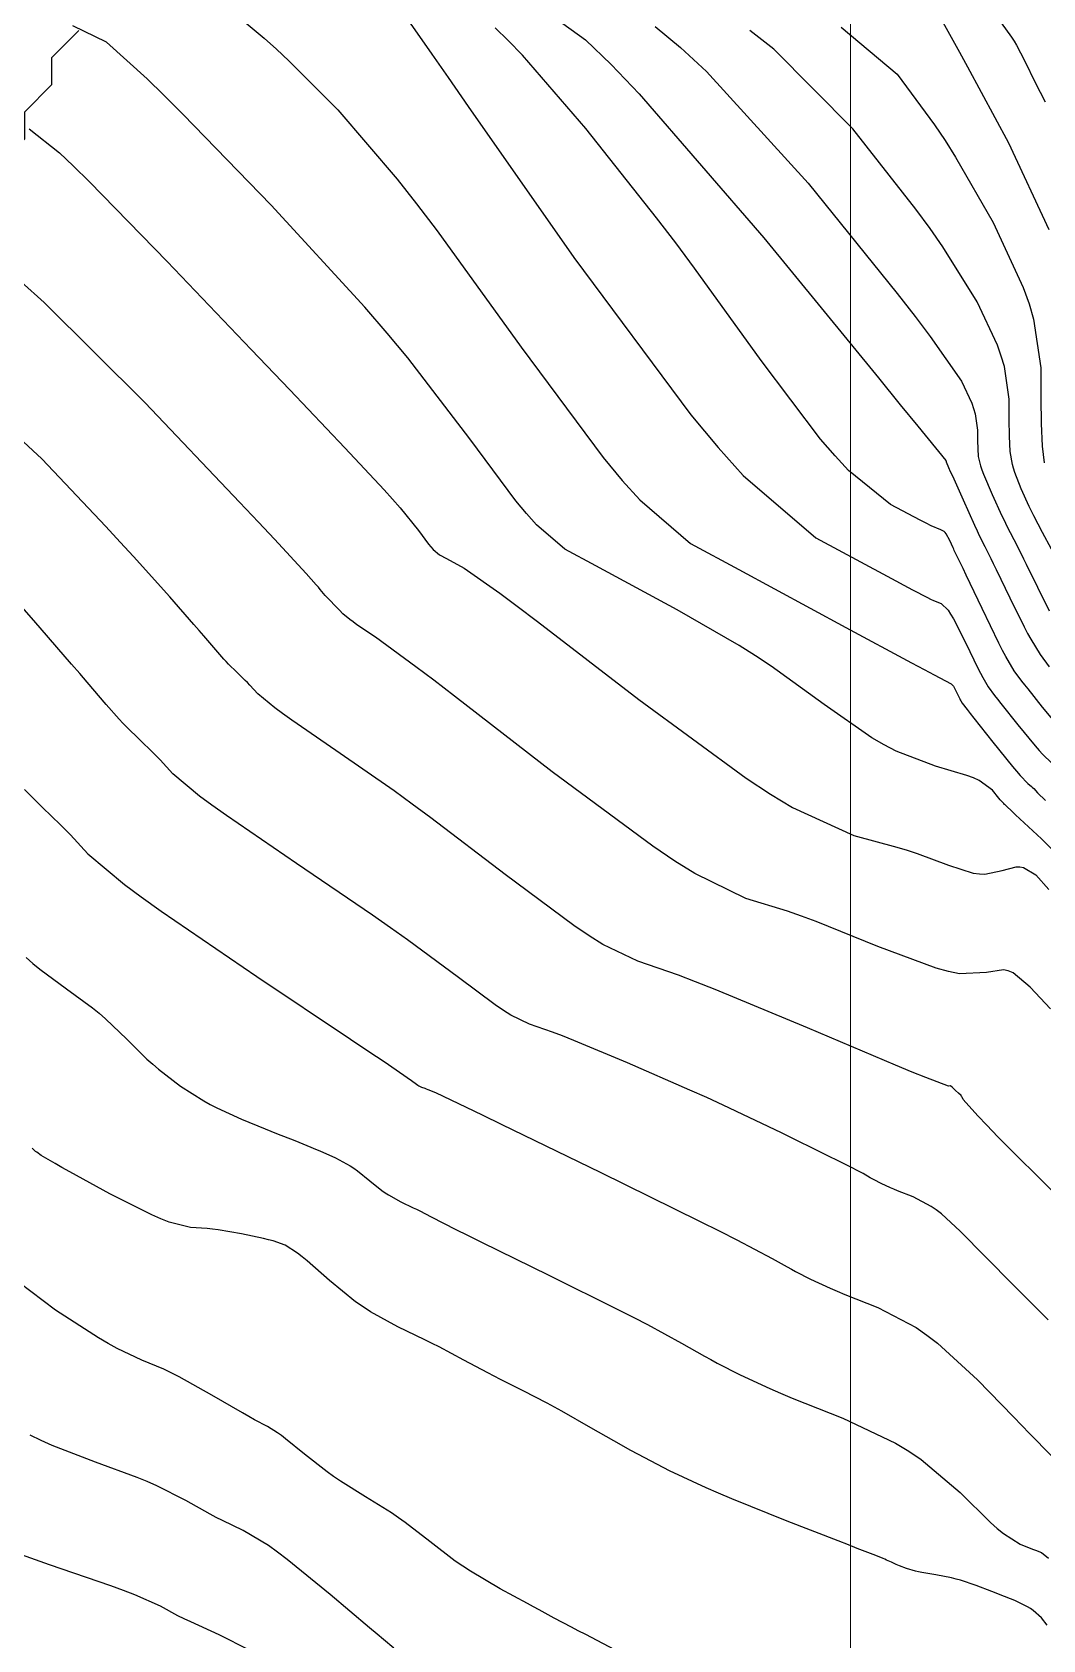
# Model space of a CAD drawing. Header units: metres. Extents: x 837117 to 838477, y 1189012 to 1191015.
# Drawn here: x 837846.3 to 837883.6, y 1189079.9 to 1189139.4 of the extents above; entities that cross this region are included whole.
import ezdxf

# ---------------------------------------------------------------- set-up
doc = ezdxf.new("R2010")
doc.units = ezdxf.units.M
doc.header["$LTSCALE"] = 0.3
doc.layers.add('COORD', color=7, linetype='Continuous', lineweight=20)
doc.layers.add('DRENAJE', color=5, linetype='Continuous', lineweight=25)
doc.layers.add('COTAS 10', color=1, linetype='Continuous')
doc.layers.add('COTAS INT', color=252, linetype='Continuous')

msp = doc.modelspace()

# ---------------------------------------------------------------- linework, layer by layer
at = {"layer": 'COORD'}
msp.add_line((837876.514, 1189013.872), (837876.514, 1191013.872), dxfattribs=at)
at = {"layer": 'COTAS 10'}
for points, elevation in [([(837884.178, 1189113.75), (837883.615, 1189114.424), (837883.08, 1189115.101), (837882.961, 1189115.255), (837882.853, 1189115.394), (837882.568, 1189115.773), (837882.261, 1189116.298), (837882.14, 1189116.529), (837882.004, 1189116.797), (837881.382, 1189118.074), (837880.793, 1189119.309), (837880.678, 1189119.551), (837880.583, 1189119.749), (837880.411, 1189120.101), (837880.354, 1189120.217), (837880.332, 1189120.266), (837880.306, 1189120.323), (837880.186, 1189120.586), (837880.051, 1189120.837), (837880.015, 1189120.886), (837879.98, 1189120.925), (837879.858, 1189120.99), (837879.502, 1189121.135), (837879.318, 1189121.226), (837879.098, 1189121.337), (837877.997, 1189121.921), (837876.448, 1189123.178), (837875.946, 1189123.715), (837875.411, 1189124.333), (837873.213, 1189127.246), (837870.755, 1189130.658), (837870.056, 1189131.591), (837869.349, 1189132.518), (837866.73, 1189135.823), (837864.391, 1189138.53), (837863.861, 1189139.079), (837863.381, 1189139.542)], 1680), ([(837883.856, 1189132.08), (837882.367, 1189135.282), (837880.858, 1189138.086), (837880.561, 1189138.631), (837880.318, 1189139.076), (837879.877, 1189139.849)], 1690), ([(837883.91, 1189103.269), (837883.152, 1189104.072), (837882.524, 1189104.605), (837882.35, 1189104.679), (837882.176, 1189104.722), (837881.549, 1189104.613), (837880.552, 1189104.569), (837880.145, 1189104.652), (837879.681, 1189104.778), (837877.532, 1189105.577), (837875.25, 1189106.502), (837874.702, 1189106.706), (837874.191, 1189106.888), (837872.648, 1189107.358), (837870.757, 1189108.273), (837870.026, 1189108.736), (837869.205, 1189109.289), (837865.491, 1189112.043), (837861.873, 1189114.84), (837861.112, 1189115.421), (837860.455, 1189115.917), (837858.956, 1189117.011), (837858.274, 1189117.477), (837858.133, 1189117.577), (837858.013, 1189117.666), (837857.754, 1189117.884), (837857.629, 1189118.018), (837857.594, 1189118.055), (837857.559, 1189118.09), (837857.431, 1189118.215), (837857.302, 1189118.341), (837857.266, 1189118.378), (837857.231, 1189118.416), (837857.104, 1189118.56), (837856.919, 1189118.775), (837856.847, 1189118.859), (837856.766, 1189118.952), (837856.399, 1189119.375), (837855.226, 1189120.64), (837854.637, 1189121.264), (837853.934, 1189122.008), (837850.441, 1189125.682), (837846.71, 1189129.392), (837845.858, 1189130.158)], 1670), ([(837883.785, 1189080.489), (837883.574, 1189080.755), (837883.274, 1189081.027), (837883.172, 1189081.098), (837883.061, 1189081.166), (837882.59, 1189081.395), (837882.052, 1189081.612), (837881.898, 1189081.673), (837881.743, 1189081.733), (837881.167, 1189081.954), (837880.58, 1189082.149), (837880.418, 1189082.194), (837880.256, 1189082.234), (837879.675, 1189082.347), (837879.154, 1189082.436), (837879.031, 1189082.462), (837878.917, 1189082.488), (837878.581, 1189082.587), (837878.328, 1189082.683), (837878.267, 1189082.708), (837878.209, 1189082.732), (837878.03, 1189082.812), (837877.847, 1189082.896), (837877.786, 1189082.922), (837877.721, 1189082.949), (837877.451, 1189083.058), (837876.768, 1189083.326), (837876.443, 1189083.453), (837876.059, 1189083.603), (837874.178, 1189084.337), (837872.131, 1189085.16), (837871.642, 1189085.366), (837871.187, 1189085.564), (837869.823, 1189086.199), (837868.682, 1189086.793), (837868.367, 1189086.963), (837868.052, 1189087.137), (837866.919, 1189087.786), (837865.848, 1189088.401), (837865.572, 1189088.553), (837865.306, 1189088.698), (837864.419, 1189089.153), (837863.58, 1189089.573), (837863.344, 1189089.695), (837863.105, 1189089.82), (837862.228, 1189090.289), (837861.312, 1189090.774), (837861.049, 1189090.907), (837860.782, 1189091.041), (837859.783, 1189091.52), (837858.772, 1189092.074), (837858.498, 1189092.254), (837858.225, 1189092.446), (837857.26, 1189093.233), (837856.431, 1189093.957), (837856.245, 1189094.109), (837856.076, 1189094.239), (837855.622, 1189094.533), (837855.171, 1189094.692), (837855.005, 1189094.738), (837854.82, 1189094.784), (837854.003, 1189094.956), (837853.144, 1189095.098), (837852.934, 1189095.126), (837852.736, 1189095.148), (837852.118, 1189095.188), (837851.333, 1189095.384), (837851.029, 1189095.505), (837850.688, 1189095.655), (837849.143, 1189096.439), (837847.665, 1189097.247), (837847.366, 1189097.413), (837847.115, 1189097.553), (837846.606, 1189097.85), (837846.434, 1189097.972), (837846.395, 1189098.002), (837846.36, 1189098.03), (837846.265, 1189098.117)], 1660)]:
    msp.add_lwpolyline(points, dxfattribs=dict(at, elevation=elevation))
at = {"layer": 'COTAS INT'}
for points, elevation in [([(837864.126, 1189140.983), (837866.717, 1189139.104), (837867.664, 1189138.191), (837868.711, 1189137.108), (837873.318, 1189131.78), (837877.547, 1189126.601), (837878.354, 1189125.611), (837879.004, 1189124.815), (837880.039, 1189123.544), (837880.044, 1189123.532), (837880.046, 1189123.526), (837880.048, 1189123.517), (837880.048, 1189123.503), (837880.145, 1189123.284), (837880.206, 1189123.147), (837880.282, 1189122.978), (837880.679, 1189122.089), (837881.103, 1189121.153), (837881.195, 1189120.953), (837881.276, 1189120.779), (837881.48, 1189120.365), (837881.703, 1189119.924), (837881.796, 1189119.734), (837881.903, 1189119.513), (837882.403, 1189118.469), (837882.935, 1189117.394), (837883.061, 1189117.154), (837883.179, 1189116.939), (837883.532, 1189116.37), (837883.864, 1189115.923)], 1682), ([(837853.363, 1189140.397), (837854.846, 1189139.166), (837855.293, 1189138.759), (837855.756, 1189138.323), (837857.562, 1189136.509), (837859.763, 1189133.946), (837860.476, 1189133.038), (837861.234, 1189132.044), (837864.342, 1189127.736), (837867.371, 1189123.661), (837868.078, 1189122.813), (837868.728, 1189122.088), (837870.6, 1189120.482), (837872.393, 1189119.513), (837876.348, 1189117.376), (837878.771, 1189116.07), (837879.238, 1189115.82), (837879.615, 1189115.618), (837880.239, 1189115.292), (837880.298, 1189115.233), (837880.32, 1189115.199), (837880.344, 1189115.159), (837880.45, 1189114.952), (837880.553, 1189114.739), (837880.575, 1189114.696), (837880.594, 1189114.659), (837880.639, 1189114.579), (837880.831, 1189114.336), (837880.942, 1189114.195), (837881.079, 1189114.023), (837881.782, 1189113.137), (837882.507, 1189112.238), (837882.658, 1189112.058), (837882.786, 1189111.907), (837883.068, 1189111.61), (837883.208, 1189111.494), (837883.248, 1189111.458), (837883.288, 1189111.419), (837883.434, 1189111.264), (837883.719, 1189110.977)], 1676), ([(837884.498, 1189108.627), (837883.583, 1189109.559), (837882.777, 1189110.302), (837882.621, 1189110.447), (837882.492, 1189110.566), (837882.269, 1189110.778), (837882.233, 1189110.816), (837882.213, 1189110.834), (837882.179, 1189110.863), (837882.095, 1189110.954), (837882.055, 1189111.003), (837882.006, 1189111.061), (837881.769, 1189111.357), (837881.271, 1189111.714), (837881.058, 1189111.811), (837880.814, 1189111.907), (837879.661, 1189112.25), (837878.201, 1189112.805), (837877.763, 1189113.035), (837877.309, 1189113.299), (837875.547, 1189114.528), (837873.582, 1189115.945), (837873, 1189116.327), (837872.402, 1189116.705), (837870.106, 1189118.032), (837867.109, 1189119.651), (837865.961, 1189120.271), (837864.908, 1189121.174), (837864.543, 1189121.582), (837864.145, 1189122.059), (837862.442, 1189124.35), (837860.153, 1189127.34), (837859.385, 1189128.257), (837858.56, 1189129.212), (837855.099, 1189132.983), (837851.832, 1189136.355), (837851.129, 1189137.058), (837850.513, 1189137.662), (837849.018, 1189139.012), (837847.769, 1189139.613)], 1674), ([(837860.067, 1189139.959), (837861.037, 1189138.573), (837861.64, 1189137.711), (837862.388, 1189136.641), (837866.293, 1189131.049), (837870.615, 1189125.236), (837871.626, 1189124.027), (837872.555, 1189122.991), (837875.238, 1189120.694), (837877.871, 1189119.271), (837878.806, 1189118.765), (837879.357, 1189118.478), (837879.479, 1189118.419), (837879.587, 1189118.37), (837879.867, 1189118.263), (837880.124, 1189118.008), (837880.219, 1189117.864), (837880.323, 1189117.689), (837880.784, 1189116.791), (837881.229, 1189115.871), (837881.324, 1189115.682), (837881.407, 1189115.521), (837881.603, 1189115.176), (837881.842, 1189114.865), (837881.951, 1189114.725), (837882.079, 1189114.562), (837882.699, 1189113.78), (837883.343, 1189112.994), (837883.487, 1189112.829), (837883.616, 1189112.686), (837883.957, 1189112.357)], 1678), ([(837869.295, 1189139.594), (837870.231, 1189138.817), (837871.198, 1189137.93), (837874.958, 1189133.797), (837878.239, 1189129.72), (837878.906, 1189128.866), (837879.467, 1189128.133), (837880.621, 1189126.479), (837880.997, 1189125.669), (837881.069, 1189125.468), (837881.126, 1189125.276), (837881.216, 1189124.667), (837881.217, 1189124.187), (837881.219, 1189124.076), (837881.221, 1189123.975), (837881.233, 1189123.693), (837881.322, 1189123.345), (837881.372, 1189123.203), (837881.435, 1189123.041), (837881.754, 1189122.291), (837882.115, 1189121.502), (837882.204, 1189121.315), (837882.287, 1189121.141), (837882.549, 1189120.628), (837882.823, 1189120.1), (837882.914, 1189119.916), (837883.013, 1189119.717), (837883.424, 1189118.864), (837883.865, 1189117.991)], 1684), ([(837876.174, 1189139.573), (837878.237, 1189137.832), (837879.625, 1189135.958), (837880.01, 1189135.376), (837880.394, 1189134.768), (837881.785, 1189132.348), (837882.903, 1189129.943), (837883.116, 1189129.345), (837883.287, 1189128.776), (837883.554, 1189126.968), (837883.557, 1189125.54), (837883.562, 1189125.211), (837883.568, 1189124.912), (837883.602, 1189124.072), (837883.676, 1189123.466)], 1688), ([(837882.082, 1189139.723), (837882.468, 1189139.203), (837882.564, 1189139.054), (837882.656, 1189138.903), (837882.947, 1189138.338), (837883.359, 1189137.497), (837883.525, 1189137.171), (837883.715, 1189136.806)], 1692), ([(837883.943, 1189120.275), (837883.618, 1189120.891), (837883.299, 1189121.503), (837883.212, 1189121.676), (837883.127, 1189121.851), (837882.829, 1189122.494), (837882.588, 1189123.104), (837882.539, 1189123.258), (837882.499, 1189123.405), (837882.417, 1189123.883), (837882.394, 1189124.444), (837882.39, 1189124.644), (837882.387, 1189124.863), (837882.385, 1189125.817), (837882.207, 1189127.026), (837882.092, 1189127.406), (837881.95, 1189127.806), (837881.203, 1189129.413), (837879.931, 1189131.451), (837879.458, 1189132.121), (837878.932, 1189132.839), (837876.598, 1189135.814), (837873.686, 1189138.751), (837872.797, 1189139.444)], 1686), ([(837846.154, 1189135.811), (837847.275, 1189134.92), (837847.785, 1189134.439), (837848.382, 1189133.856), (837851.26, 1189130.906), (837854.363, 1189127.651), (837855.787, 1189126.157), (837857.829, 1189124.016), (837859.279, 1189122.464), (837859.593, 1189122.115), (837859.868, 1189121.802), (837860.542, 1189120.965), (837860.919, 1189120.457), (837861.008, 1189120.351), (837861.089, 1189120.26), (837861.322, 1189120.06), (837861.577, 1189119.922), (837862.241, 1189119.564), (837863.554, 1189118.644), (837864.193, 1189118.167), (837864.951, 1189117.592), (837868.687, 1189114.711), (837872.654, 1189111.803), (837873.558, 1189111.211), (837874.379, 1189110.713), (837876.644, 1189109.682), (837878.224, 1189109.256), (837878.613, 1189109.137), (837878.981, 1189109.018), (837880.134, 1189108.588), (837881.057, 1189108.294), (837881.28, 1189108.262), (837881.488, 1189108.251), (837882.124, 1189108.386), (837882.645, 1189108.529), (837882.781, 1189108.522), (837882.914, 1189108.495), (837883.366, 1189108.231), (837883.844, 1189107.687)], 1672), ([(837884.138, 1189096.373), (837881.969, 1189098.547), (837881.553, 1189098.97), (837881.218, 1189099.316), (837880.678, 1189099.917), (837880.643, 1189100.012), (837880.626, 1189100.038), (837880.606, 1189100.065), (837880.509, 1189100.161), (837880.404, 1189100.252), (837880.379, 1189100.275), (837880.355, 1189100.297), (837880.287, 1189100.37), (837880.229, 1189100.419), (837880.214, 1189100.425), (837880.198, 1189100.429), (837880.141, 1189100.419), (837879.307, 1189100.731), (837878.802, 1189100.938), (837878.177, 1189101.197), (837874.93, 1189102.567), (837871.519, 1189103.985), (837870.791, 1189104.275), (837870.158, 1189104.52), (837868.652, 1189105.033), (837867.358, 1189105.659), (837866.858, 1189105.975), (837866.296, 1189106.354), (837863.756, 1189108.238), (837861.006, 1189110.334), (837860.313, 1189110.847), (837859.649, 1189111.33), (837857.496, 1189112.83), (837855.86, 1189113.947), (837855.523, 1189114.189), (837855.235, 1189114.401), (837854.612, 1189114.924), (837854.313, 1189115.247), (837854.229, 1189115.334), (837854.144, 1189115.419), (837853.837, 1189115.718), (837853.528, 1189116.022), (837853.443, 1189116.11), (837853.358, 1189116.201), (837853.054, 1189116.545), (837852.61, 1189117.063), (837852.437, 1189117.263), (837852.243, 1189117.487), (837851.362, 1189118.501), (837850.014, 1189119.998), (837849.525, 1189120.526), (837848.986, 1189121.105), (837846.623, 1189123.605), (837843.928, 1189126.093)], 1668), ([(837883.829, 1189091.776), (837882.208, 1189093.396), (837881.837, 1189093.768), (837881.501, 1189094.107), (837880.572, 1189095.055), (837879.876, 1189095.694), (837879.686, 1189095.838), (837879.498, 1189095.968), (837878.83, 1189096.318), (837878.248, 1189096.55), (837878.115, 1189096.606), (837877.993, 1189096.658), (837877.652, 1189096.815), (837877.388, 1189096.952), (837877.315, 1189096.992), (837877.243, 1189097.032), (837876.981, 1189097.181), (837876.36, 1189097.506), (837876.061, 1189097.656), (837875.706, 1189097.833), (837873.966, 1189098.689), (837871.815, 1189099.711), (837871.202, 1189099.992), (837870.581, 1189100.272), (837868.276, 1189101.278), (837866.288, 1189102.106), (837865.867, 1189102.275), (837865.503, 1189102.417), (837864.656, 1189102.708), (837863.959, 1189103.045), (837863.69, 1189103.215), (837863.388, 1189103.419), (837862.021, 1189104.433), (837860.14, 1189105.829), (837859.514, 1189106.273), (837858.842, 1189106.743), (837856.035, 1189108.65), (837853.446, 1189110.418), (837852.912, 1189110.801), (837852.457, 1189111.137), (837851.471, 1189111.964), (837850.996, 1189112.476), (837850.863, 1189112.613), (837850.73, 1189112.748), (837850.243, 1189113.221), (837849.755, 1189113.702), (837849.62, 1189113.842), (837849.486, 1189113.986), (837849.003, 1189114.531), (837848.3, 1189115.35), (837848.027, 1189115.667), (837847.72, 1189116.022), (837846.325, 1189117.627), (837844.802, 1189119.356)], 1666), ([(837845.981, 1189111.382), (837846.65, 1189110.724), (837847.316, 1189110.077), (837847.498, 1189109.892), (837847.68, 1189109.704), (837848.329, 1189109.004), (837849.678, 1189107.872), (837850.301, 1189107.412), (837851.033, 1189106.889), (837854.575, 1189104.469), (837858.036, 1189102.156), (837858.715, 1189101.7), (837859.274, 1189101.323), (837860.286, 1189100.628), (837860.48, 1189100.484), (837860.523, 1189100.455), (837860.561, 1189100.431), (837860.659, 1189100.384), (837860.779, 1189100.342), (837860.831, 1189100.322), (837860.891, 1189100.298), (837861.172, 1189100.181), (837862.309, 1189099.643), (837862.907, 1189099.353), (837863.629, 1189099.003), (837867.261, 1189097.232), (837870.935, 1189095.425), (837871.684, 1189095.053), (837872.316, 1189094.735), (837873.627, 1189094.049), (837874.179, 1189093.733), (837874.333, 1189093.649), (837874.486, 1189093.566), (837875.042, 1189093.277), (837875.763, 1189092.945), (837876.02, 1189092.835), (837876.302, 1189092.717), (837877.53, 1189092.226), (837878.94, 1189091.488), (837879.337, 1189091.214), (837879.738, 1189090.91), (837881.208, 1189089.56), (837882.536, 1189088.189), (837882.846, 1189087.871), (837883.131, 1189087.579), (837883.952, 1189086.75)], 1664), ([(837846.044, 1189105.178), (837846.296, 1189104.955), (837846.553, 1189104.738), (837847.536, 1189104.011), (837848.499, 1189103.311), (837848.745, 1189103.11), (837848.982, 1189102.907), (837849.764, 1189102.151), (837850.508, 1189101.415), (837850.722, 1189101.224), (837850.94, 1189101.039), (837851.753, 1189100.42), (837852.607, 1189099.878), (837852.85, 1189099.742), (837853.096, 1189099.612), (837854.008, 1189099.193), (837854.875, 1189098.84), (837855.092, 1189098.753), (837855.301, 1189098.669), (837855.972, 1189098.404), (837856.572, 1189098.161), (837856.736, 1189098.092), (837856.898, 1189098.021), (837857.475, 1189097.761), (837858.017, 1189097.471), (837858.158, 1189097.381), (837858.294, 1189097.288), (837858.753, 1189096.921), (837859.192, 1189096.562), (837859.316, 1189096.475), (837859.441, 1189096.393), (837859.901, 1189096.141), (837860.356, 1189095.923), (837860.477, 1189095.862), (837860.597, 1189095.802), (837861.014, 1189095.581), (837861.927, 1189095.116), (837862.36, 1189094.901), (837862.871, 1189094.649), (837865.365, 1189093.425), (837867.945, 1189092.147), (837868.509, 1189091.861), (837869.009, 1189091.604), (837870.273, 1189090.918), (837871.116, 1189090.435), (837871.35, 1189090.306), (837871.584, 1189090.179), (837872.433, 1189089.738), (837873.532, 1189089.232), (837873.925, 1189089.064), (837874.356, 1189088.884), (837876.229, 1189088.135), (837878.186, 1189087.21), (837878.67, 1189086.92), (837879.128, 1189086.615), (837880.57, 1189085.388), (837881.686, 1189084.289), (837881.939, 1189084.064), (837882.167, 1189083.874), (837882.786, 1189083.476), (837883.187, 1189083.324), (837883.278, 1189083.289), (837883.359, 1189083.257), (837883.58, 1189083.17), (837883.841, 1189082.964)], 1662), ([(837868.009, 1189079.466), (837866.728, 1189080.136), (837866.447, 1189080.283), (837866.199, 1189080.414), (837865.569, 1189080.748), (837865.006, 1189081.052), (837864.8, 1189081.164), (837864.572, 1189081.288), (837863.568, 1189081.834), (837862.471, 1189082.481), (837862.185, 1189082.668), (837861.907, 1189082.859), (837860.966, 1189083.576), (837860.059, 1189084.279), (837859.803, 1189084.461), (837859.545, 1189084.637), (837858.593, 1189085.229), (837857.659, 1189085.809), (837857.412, 1189085.979), (837857.169, 1189086.152), (837856.335, 1189086.809), (837855.636, 1189087.381), (837855.48, 1189087.5), (837855.339, 1189087.602), (837854.964, 1189087.832), (837854.485, 1189088.082), (837854.279, 1189088.197), (837854.04, 1189088.332), (837852.912, 1189088.987), (837851.701, 1189089.664), (837851.411, 1189089.813), (837851.139, 1189089.946), (837850.32, 1189090.286), (837849.409, 1189090.711), (837849.08, 1189090.897), (837848.718, 1189091.112), (837847.131, 1189092.135), (837845.31, 1189093.517)], 1658), ([(837859.638, 1189079.638), (837859.251, 1189079.961), (837859.023, 1189080.154), (837858.742, 1189080.392), (837857.287, 1189081.627), (837855.698, 1189082.918), (837855.333, 1189083.192), (837855, 1189083.43), (837854.064, 1189083.986), (837853.299, 1189084.351), (837853.073, 1189084.467), (837852.841, 1189084.59), (837851.953, 1189085.092), (837850.875, 1189085.641), (837850.524, 1189085.795), (837850.15, 1189085.949), (837848.608, 1189086.511), (837847.007, 1189087.129), (837846.595, 1189087.318), (837846.197, 1189087.516)], 1656), ([(837844.604, 1189083.547), (837846.896, 1189082.736), (837849.16, 1189081.952), (837849.637, 1189081.777), (837850.048, 1189081.619), (837850.993, 1189081.197), (837851.643, 1189080.849), (837851.868, 1189080.737), (837852.114, 1189080.62), (837853.164, 1189080.141), (837854.283, 1189079.577)], 1654)]:
    msp.add_lwpolyline(points, dxfattribs=dict(at, elevation=elevation))
at = {"layer": 'DRENAJE'}
msp.add_polyline3d([(837828.005, 1189111.452, 0), (837829.004, 1189112.452, 0), (837830.004, 1189113.451, 0), (837831.004, 1189114.451, 0), (837832.003, 1189115.451, 0), (837833.003, 1189116.45, 0), (837834.003, 1189117.45, 0), (837835.002, 1189118.45, 0), (837835.002, 1189119.449, 0), (837836.002, 1189120.449, 0), (837836.002, 1189124.448, 0), (837837.002, 1189125.447, 0), (837838.001, 1189126.447, 0), (837839.001, 1189127.447, 0), (837839.001, 1189128.446, 0), (837840.001, 1189129.446, 0), (837841, 1189130.446, 0), (837843.999, 1189133.445, 0), (837844.999, 1189134.444, 0), (837845.999, 1189135.444, 0), (837845.999, 1189136.444, 0), (837846.998, 1189137.443, 0), (837846.998, 1189138.443, 0), (837847.998, 1189139.443, 0)], dxfattribs=at)

doc.saveas('drawing.dxf')
